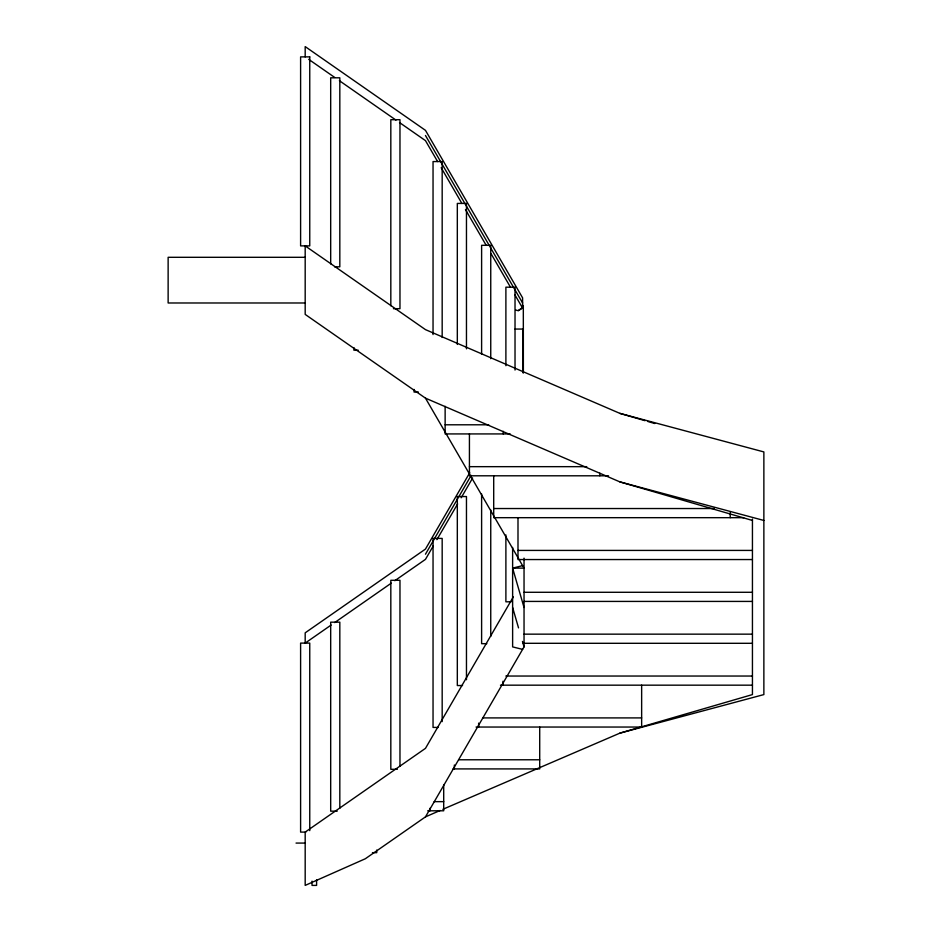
<?xml version="1.0" encoding="UTF-8"?>
<svg xmlns="http://www.w3.org/2000/svg" width="932" height="932" viewBox="0 0 932 932"><rect width="100%" height="100%" fill="white"/><g stroke="black" fill="none" stroke-linecap="round" stroke-linejoin="round"><path stroke-width="1.4" d="M523.365 372.986L523.318 305.463M469.751 472.722L425.47 549.076L305.183 632.828L305.183 643.103L331.128 625.046M425.47 554.214L471.173 475.402M433.322 545.814L425.47 559.363L394.807 580.706M436.898 539.651L457.612 503.932M461.177 497.781L472.606 478.069M513.311 596.876L425.47 748.361L305.183 832.101L305.183 885.4L365.321 858.756L425.47 816.875L440.137 810.479M425.47 816.875L524.04 646.901L524.04 558.14M515.839 309.913A5.138 4.986 -90 0 0 518.332 310.601L522.596 307.432M334.658 622.576L391.265 583.164M518.332 310.601L522.596 308.119L522.596 297.844L425.47 130.352L305.183 46.6L305.183 56.875M442.805 809.314L619.897 733.135L752.439 694.585L752.439 519.101M619.897 733.135L763.867 694.585L763.867 451.927L619.897 413.377L425.47 329.625L305.183 245.885L305.183 314.399L425.47 398.15L619.897 481.891L752.439 520.452M524.04 607.513L512.623 568.124L522.596 565.642M305.183 257.302L168.133 257.302L168.133 302.982L305.183 302.982M334.6 266.82L339.819 266.82L339.819 77.81L330.685 77.81L330.685 263.907M393.444 308.69L399.968 308.69L399.968 119.692L390.823 119.692L390.823 305.778M515.07 329.054L522.899 329.054L522.899 372.672M358.203 350.187L353.904 350.187L353.904 347.566M418.398 392.057L414.053 392.057L414.053 389.448M445.135 424.794L488.718 424.794M510.177 433.928L445.135 433.928L445.135 406.294M469.425 466.664L586.764 466.664M608.526 475.798L469.425 475.798L469.425 433.928M493.704 508.534L714.262 508.534M743.701 517.679L493.704 517.679L493.704 475.798M517.994 550.416L752.439 550.416M752.439 559.55L517.994 559.55L517.994 517.679M512.623 568.124L524.04 568.124L425.47 398.15M524.04 592.286L752.439 592.286M524.04 601.42L752.439 601.42M511.109 601.804L505.89 601.804L505.89 534.921M524.04 634.156L752.439 634.156M523.236 643.301L752.439 643.301M486.83 643.674L481.611 643.674L481.611 493.925M505.831 676.038L752.439 676.038M500.472 685.171L752.439 685.171M462.54 685.544L457.321 685.544L457.321 496.546L466.466 496.546L466.466 679.731M483.009 717.908L641.647 717.908M476.054 727.042L641.647 727.042L641.647 685.171M438.261 727.426L433.042 727.426L433.042 538.416L442.176 538.416L442.176 721.613M458.707 759.778L539.71 759.778M453.01 768.912L539.71 768.912L539.71 727.042M397.358 769.296L390.823 769.296L390.823 580.298L399.968 580.298L399.968 766.384M434.161 801.648L443.702 801.648M427.73 810.793L443.702 810.793L443.702 784.569M337.209 811.166L330.685 811.166L330.685 622.168L339.819 622.168L339.819 808.265M305.836 832.101L300.605 832.101L300.605 643.103L309.75 643.103L309.75 830.657M296.038 843.076L305.183 843.076M372.45 852.663L376.738 852.663L376.738 850.054M522.596 649.383L512.623 646.901L512.623 547.433M619.897 481.891L763.867 520.452M619.897 413.377L645.014 420.682M647.81 421.485L654.777 423.524M308.713 59.345L334.658 77.403M339.376 80.688L395.983 120.1M399.525 122.558L425.47 140.627L437.609 161.562M425.47 135.489L522.596 302.982M441.185 167.725L461.888 203.432M465.464 209.595L486.178 245.314M491.176 253.935L510.456 287.184M514.744 294.57L522.596 308.119M512.623 607.513L518.53 627.888M522.468 641.461L524.04 646.901M730.222 512.46L730.222 517.679M599.812 473.188L599.812 475.798M515.023 370.051L515.023 287.184L505.89 287.184L505.89 365.693M503.245 431.318L503.245 433.928M502.93 681.257L502.93 685.171M490.745 358.703L490.745 245.314L481.611 245.314L481.611 354.346M490.745 509.921L490.745 636.405M478.64 723.127L478.64 727.042M466.466 348.824L466.466 203.432L457.321 203.432L457.321 344.456M454.362 764.997L454.362 768.912M442.176 337.477L442.176 161.562L433.042 161.562L433.042 334.565M430.083 808.184L430.083 810.793M316.6 879.703L316.6 885.4L312.034 885.4L312.034 881.124M309.75 56.875L300.605 56.875L300.605 245.885L309.75 245.885L309.75 56.875"/></g></svg>
